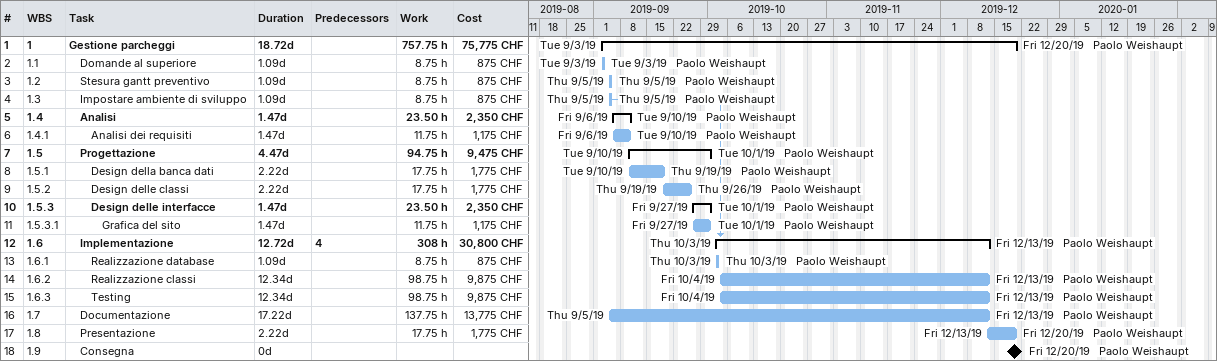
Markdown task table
| ID | WBS | Task | Duration | Start | Finish | Predecessors | Resources | Work (h) | Cost (CHF) |
|---|---|---|---|---|---|---|---|---|---|
| 1 | 1 | **Gestione parcheggi** | 18.72d | 2019-09-03 | 2019-12-20 |  | Paolo Weishaupt | 757.75 | 75775 |
| 2 | 1.1 | Domande al superiore | 1.09d | 2019-09-03 | 2019-09-03 |  | Paolo Weishaupt | 8.75 | 875 |
| 3 | 1.2 | Stesura gantt preventivo | 1.09d | 2019-09-05 | 2019-09-05 |  | Paolo Weishaupt | 8.75 | 875 |
| 4 | 1.3 | Impostare ambiente di sviluppo | 1.09d | 2019-09-05 | 2019-09-05 |  | Paolo Weishaupt | 8.75 | 875 |
| 5 | 1.4 | **Analisi** | 1.47d | 2019-09-06 | 2019-09-10 |  | Paolo Weishaupt | 23.50 | 2350 |
| 6 | 1.4.1 | Analisi dei requisiti | 1.47d | 2019-09-06 | 2019-09-10 |  | Paolo Weishaupt | 11.75 | 1175 |
| 7 | 1.5 | **Progettazione** | 4.47d | 2019-09-10 | 2019-10-01 |  | Paolo Weishaupt | 94.75 | 9475 |
| 8 | 1.5.1 | Design della banca dati | 2.22d | 2019-09-10 | 2019-09-19 |  | Paolo Weishaupt | 17.75 | 1775 |
| 9 | 1.5.2 | Design delle classi | 2.22d | 2019-09-19 | 2019-09-26 |  | Paolo Weishaupt | 17.75 | 1775 |
| 10 | 1.5.3 | **Design delle interfacce** | 1.47d | 2019-09-27 | 2019-10-01 |  | Paolo Weishaupt | 23.50 | 2350 |
| 11 | 1.5.3.1 | Grafica del sito | 1.47d | 2019-09-27 | 2019-10-01 |  | Paolo Weishaupt | 11.75 | 1175 |
| 12 | 1.6 | **Implementazione** | 12.72d | 2019-10-03 | 2019-12-13 | 4 | Paolo Weishaupt | 308 | 30800 |
| 13 | 1.6.1 | Realizzazione database | 1.09d | 2019-10-03 | 2019-10-03 |  | Paolo Weishaupt | 8.75 | 875 |
| 14 | 1.6.2 | Realizzazione classi | 12.34d | 2019-10-04 | 2019-12-13 |  | Paolo Weishaupt | 98.75 | 9875 |
| 15 | 1.6.3 | Testing | 12.34d | 2019-10-04 | 2019-12-13 |  | Paolo Weishaupt | 98.75 | 9875 |
| 16 | 1.7 | Documentazione | 17.22d | 2019-09-05 | 2019-12-13 |  | Paolo Weishaupt | 137.75 | 13775 |
| 17 | 1.8 | Presentazione | 2.22d | 2019-12-13 | 2019-12-20 |  | Paolo Weishaupt | 17.75 | 1775 |
| 18 | 1.9 | Consegna | 0d | 2019-12-20 | 2019-12-20 |  | Paolo Weishaupt |  |  |
